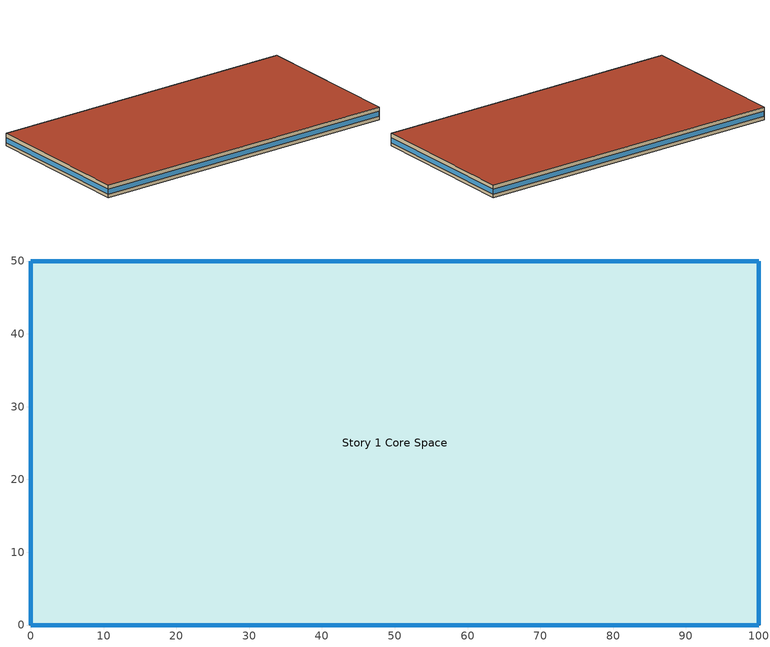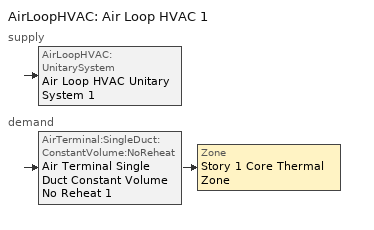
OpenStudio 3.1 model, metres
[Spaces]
Story 1 Core Space
 floor ground: 0,0 0,50 100,50 100,0 z0
 wall outside: 0,50 0,0 100,0 100,50 0,50 z0:4
 window: 0.03,0 99.97,0 / 100,0.03 100,49.97 / 99.97,50 0.03,50 / 0,49.97 0,0.03 z1:2.6
 roof outside: 100,0 100,50 0,50 0,0 z4
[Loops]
AirLoopHVAC 'Air Loop HVAC 1'
 supply: AirLoopHVAC:UnitarySystem 'Air Loop HVAC Unitary System 1'
 demand: AirTerminal:SingleDuct:ConstantVolume:NoReheat 'Air Terminal Single Duct Constant Volume No Reheat 1' > Zone 'Story 1 Core Thermal Zone'
[Building]
Building 1: Space Type=Baseline Model Space Type; Default Construction Set=ASHRAE_189.1-2009_ClimateZone 4-5 (mdoff)_ConstSet
[SizingPeriod:DesignDay] Barometric Pressure {Pa}=98934; Sky Clearness=0; Rain Indicator=0; Snow Indicator=0; Day of Month=21; Daylight Saving Time Indicator=0; Humidity Indicating Type=Wetbulb; Dry-Bulb Temperature Range Modifier Type=DefaultMultipliers
Name | Maximum Dry-Bulb Temperature {C} | Daily Dry-Bulb Temperature Range {deltaC} | Humidity Indicating Conditions at Maximum Dry-Bulb | Wind Speed {m/s} | Wind Direction {deg} | Month | Day Type | Solar Model Indicator | ASHRAE Taub | ASHRAE Taud
Chicago Ohare Intl Ap Ann Clg .4% Condns DB=>MWB | 33.3 | 10.5 | 23.7 | 5.2 | 230 | 7 | SummerDesignDay | ASHRAETau | 0.455 | 2.05
Chicago Ohare Intl Ap Ann Htg 99.6% Condns DB | -20 | 0 | -20 | 4.9 | 270 | 1 | WinterDesignDay | ASHRAEClearSky
[DefaultConstructionSet]
ASHRAE_189.1-2009_ClimateZone 4-5 (mdoff)_ConstSet: Default Exterior Surface Constructions=ASHRAE_189.1-2009_ClimateZone 4-5 (mdoff)_Exterior_DefSurfCons; Default Interior Surface Constructions=000_Interior_DefSurfCons; Default Ground Contact Surface Constructions=000_Ground_DefSurfCons; Default Exterior SubSurface Constructions=ASHRAE_189.1-2009_ClimateZone 4-5 (mdoff)_Exterior_DefSubCons; Default Interior SubSurface Constructions=000_Interior_DefSubCons; Interior Partition Construction=000_Interior Partition
[DefaultSurfaceConstructions]
Name | Floor Construction | Wall Construction | Roof Ceiling Construction
ASHRAE_189.1-2009_ClimateZone 4-5 (mdoff)_Exterior_DefSurfCons | 000_ExtSlabCarpet_4in_ClimateZone 1-8 | ASHRAE_189.1-2009_ExtWall_SteelFrame_ClimateZone 4-8 | ASHRAE_189.1-2009_ExtRoof_IEAD_ClimateZone 2-5
000_Interior_DefSurfCons | 000_Interior Floor | 000_Interior Wall | 000_Interior Ceiling
000_Ground_DefSurfCons | 000_ExtSlabCarpet_4in_ClimateZone 1-8 | 000_ExtSlabCarpet_4in_ClimateZone 1-8 | 000_ExtSlabCarpet_4in_ClimateZone 1-8
[DefaultSubSurfaceConstructions] Glass Door Construction=000_Exterior Window; Skylight Construction=000_Exterior Window; Tubular Daylight Dome Construction=000_Interior Window; Tubular Daylight Diffuser Construction=000_Interior Window
Name | Fixed Window Construction | Operable Window Construction | Door Construction
ASHRAE_189.1-2009_ClimateZone 4-5 (mdoff)_Exterior_DefSubCons | ASHRAE_189.1-2009_ExtWindow_ClimateZone 4-5 | ASHRAE_189.1-2009_ExtWindow_ClimateZone 4-5 | 000_Exterior Door
000_Interior_DefSubCons | 000_Interior Window | 000_Interior Window | 000_Interior Door
[Construction]
000_Interior Partition; 000_Interior Door: 000_G05 25mm wood
000_ExtSlabCarpet_4in_ClimateZone 1-8: MAT-CC05 4 HW CONCRETE, CP02 CARPET PAD
ASHRAE_189.1-2009_ExtWall_SteelFrame_ClimateZone 4-8: MAT-SHEATH, Wall Insulation [39], 1/2IN Gypsum
ASHRAE_189.1-2009_ExtRoof_IEAD_ClimateZone 2-5: Roof Membrane, Roof Insulation [21], Metal Decking
000_Interior Floor: 000_F16 Acoustic tile, 000_F05 Ceiling air space resistance, 000_M11 100mm lightweight concrete
000_Interior Wall: 000_G01a 19mm gypsum board, 000_F04 Wall air space resistance, 000_G01a 19mm gypsum board
000_Interior Ceiling: 000_M11 100mm lightweight concrete, 000_F05 Ceiling air space resistance, 000_F16 Acoustic tile
ASHRAE_189.1-2009_ExtWindow_ClimateZone 4-5: Theoretical Glass [207]
000_Exterior Door: 000_F08 Metal surface, 000_I01 25mm insulation board
000_Exterior Window: 000_Clear 3mm, 000_Air 13mm, 000_Clear 3mm
000_Interior Window: 000_Clear 3mm
[Material]
Name | Roughness | Thickness {m} | Conductivity {W/m-K} | Density {kg/m3} | Specific Heat {J/kg-K} | Thermal Absorptance | Solar Absorptance | Visible Absorptance
000_G05 25mm wood | MediumSmooth | 0.0254 | 0.15 | 608 | 1630
MAT-CC05 4 HW CONCRETE | Rough | 0.1016 | 1.311 | 2240 | 836.8 | 0.9 | 0.7 | 0.7
Wall Insulation [39] | MediumRough | 0.1184 | 0.045 | 265 | 836.8 | 0.9 | 0.7 | 0.7
1/2IN Gypsum | Smooth | 0.0127 | 0.16 | 784.9 | 830 | 0.9 | 0.92 | 0.92
Roof Membrane | VeryRough | 0.0095 | 0.16 | 1121.29 | 1460 | 0.9 | 0.7 | 0.7
Roof Insulation [21] | MediumRough | 0.2105 | 0.049 | 265 | 836.8 | 0.9 | 0.7 | 0.7
Metal Decking | MediumSmooth | 0.0015 | 45.006 | 7680 | 418.4 | 0.9 | 0.7 | 0.3
000_F16 Acoustic tile | MediumSmooth | 0.0191 | 0.06 | 368 | 590
000_M11 100mm lightweight concrete | MediumRough | 0.1016 | 0.53 | 1280 | 840
000_G01a 19mm gypsum board | MediumSmooth | 0.019 | 0.16 | 800 | 1090
000_F08 Metal surface | Smooth | 0.0008 | 45.28 | 7824 | 500
000_I01 25mm insulation board | MediumRough | 0.0254 | 0.03 | 43 | 1210
[Material:NoMass] Thermal Absorptance=0.9; Solar Absorptance=0.7
Name | Roughness | Thermal Resistance | Visible Absorptance
CP02 CARPET PAD | VeryRough | 0.2165 | 0.8
MAT-SHEATH | Rough | 0.3626 | 0.7
[Material:AirGap]
Name | Thermal Resistance
000_F05 Ceiling air space resistance | 0.18
000_F04 Wall air space resistance | 0.15
[WindowMaterial:Glazing] Optical Data Type=SpectralAverage; Thickness=0.003; Infrared Transmittance at Normal Incidence=0
Name | Solar Transmittance at Normal Incidence | Front Side Solar Reflectance at Normal Incidence | Back Side Solar Reflectance at Normal Incidence | Visible Transmittance at Normal Incidence | Front Side Visible Reflectance at Normal Incidence | Back Side Visible Reflectance at Normal Incidence | Front Side Infrared Hemispherical Emissivity | Back Side Infrared Hemispherical Emissivity | Conductivity | Dirt Correction Factor for Solar and Visible Transmittance | Solar Diffusing
Theoretical Glass [207] | 0.3311 | 0.6189 | 0.6189 | 0.44 | 0.51 | 0.51 | 0.9 | 0.9 | 0.0133 | 1 | No
000_Clear 3mm | 0.837 | 0.075 | 0.075 | 0.898 | 0.081 | 0.081 | 0.84 | 0.84 | 0.9
[WindowMaterial:Gas]
000_Air 13mm: Gas Type=Air; Thickness=0.0127
[BuildingStory]
Story 1: Nominal Z Coordinate {m}=0; Nominal Floor to Floor Height {m}=4
[Space]
Story 1 Core Space: Building Story=Story 1; Thermal Zone=Story 1 Core Thermal Zone
[ThermalZone]
Story 1 Core Thermal Zone: Thermostat=Thermostat Setpoint Dual Setpoint 1; Use Ideal Air Loads=No
[Sizing:Zone]
Story 1 Core Thermal Zone: Zone Cooling Design Supply Air Temperature Input Method=SupplyAirTemperature; Zone Cooling Design Supply Air Temperature {C}=14; Zone Cooling Design Supply Air Temperature Difference {deltaC}=11.11; Zone Heating Design Supply Air Temperature Input Method=SupplyAirTemperature; Zone Heating Design Supply Air Temperature {C}=40; Zone Heating Design Supply Air Temperature Difference {deltaC}=11.11; Zone Cooling Design Supply Air Humidity Ratio {kg-H2O/kg-air}=0.0085; Zone Heating Design Supply Air Humidity Ratio {kg-H2O/kg-air}=0.008; Cooling Design Air Flow Method=DesignDay; Heating Design Air Flow Method=DesignDay; Account for Dedicated Outdoor Air System=No; Dedicated Outdoor Air System Control Strategy=NeutralSupplyAir; Dedicated Outdoor Air Low Setpoint Temperature for Design {C}=autosize; Dedicated Outdoor Air High Setpoint Temperature for Design {C}=autosize
[Zone equipment]
Story 1 Core Thermal Zone: Air Terminal Single Duct Constant Volume No Reheat 1
[ThermostatSetpoint:DualSetpoint]
Thermostat Setpoint Dual Setpoint 1: Heating Setpoint Temperature Schedule=Heating Sch; Cooling Setpoint Temperature Schedule=Cooling Sch
[SpaceType]
Baseline Model Space Type: Default Schedule Set=Baseline Model Schedule Set; Design Specification Outdoor Air Object=Baseline Model OA
[DefaultScheduleSet]
Baseline Model Schedule Set: Number of People Schedule=Baseline Model People Lights and Equipment Schedule; People Activity Level Schedule=Baseline Model People Activity Schedule; Lighting Schedule=Baseline Model People Lights and Equipment Schedule; Electric Equipment Schedule=Baseline Model People Lights and Equipment Schedule; Infiltration Schedule=Baseline Model Infiltration Schedule
[DesignSpecification:OutdoorAir]
Baseline Model OA: Outdoor Air Method=Sum; Outdoor Air Flow per Person {m3/s-person}=0.00943895
[SpaceInfiltration:DesignFlowRate]
Baseline Model Infiltration: Space or SpaceType=Baseline Model Space Type; Design Flow Rate Calculation Method=Flow/ExteriorArea; Flow per Exterior Surface Area {m3/s-m2}=0.0003048
[People:Definition]
Baseline Model People Definition: Number of People Calculation Method=People/Area; People per Space Floor Area {person/m2}=0.0538196; Fraction Radiant=0.3
[People]
Baseline Model People: People Definition=Baseline Model People Definition; Space or SpaceType=Baseline Model Space Type; Multiplier=1
[Lights:Definition]
Baseline Model Lights Definition: Design Level Calculation Method=Watts/Area; Watts per Space Floor Area {W/m2}=10.7639
[Lights]
Baseline Model Lights: Lights Definition=Baseline Model Lights Definition; Space or SpaceType=Baseline Model Space Type; Fraction Replaceable=1
[ElectricEquipment:Definition]
Baseline Model Electric Equipment Definition: Design Level Calculation Method=Watts/Area; Watts per Space Floor Area {W/m2}=10.7639
[ElectricEquipment]
Baseline Model Electric Equipment: Electric Equipment Definition=Baseline Model Electric Equipment Definition; Space or SpaceType=Baseline Model Space Type
[Coil:Cooling:DX:CurveFit:Speed] Evaporator Air Flow Rate Fraction=1; Condenser Air Flow Rate Fraction=1; Active Fraction of Coil Face Area=1; Rated Evaporator Fan Power Per Volume Flow Rate {W/(m3/s)}=773.3; Evaporative Condenser Pump Power Fraction=1; Evaporative Condenser Effectiveness=0.9; Rated Waste Heat Fraction of Power Input=0.2; Waste Heat Modifier Function of Temperature Curve=Curve Biquadratic 1
Name | Gross Total Cooling Capacity Fraction | Gross Sensible Heat Ratio | Gross Cooling COP {W/W} | Total Cooling Capacity Modifier Function of Temperature Curve | Total Cooling Capacity Modifier Function of Air Flow Fraction Curve | Energy Input Ratio Modifier Function of Temperature Curve | Energy Input Ratio Modifier Function of Air Flow Fraction Curve | Part Load Fraction Correlation Curve
Coil Cooling DX Curve Fit Speed 1 | 1 | 0.842151 | 5.48021 | Curve Biquadratic 2 | Curve Quadratic 1 | Curve Biquadratic 3 | Curve Quadratic 2 | Curve Quadratic 3
Coil Cooling DX Curve Fit Speed 2 | 1.77778 | 0.807589 | 5.19892 | Curve Biquadratic 4 | Curve Quadratic 4 | Curve Biquadratic 5 | Curve Quadratic 5 | Curve Quadratic 6
Coil Cooling DX Curve Fit Speed 3 | 2.77778 | 0.703903 | 4.64415 | Curve Biquadratic 6 | Curve Quadratic 7 | Curve Biquadratic 7 | Curve Quadratic 8 | Curve Quadratic 9
Coil Cooling DX Curve Fit Speed 4 | 3.22222 | 0.712483 | 4.06959 | Curve Biquadratic 8 | Curve Quadratic 10 | Curve Biquadratic 9 | Curve Quadratic 11 | Curve Quadratic 12
[Coil:Cooling:DX:CurveFit:OperatingMode]
Coil Cooling DX Curve Fit Operating Mode 1: Rated Gross Total Cooling Capacity {W}=4015.06; Rated Evaporator Air Flow Rate {m3/s}=autosize; Rated Condenser Air Flow Rate {m3/s}=autosize; Maximum Cycling Rate {cycles/hr}=3; Ratio of Initial Moisture Evaporation Rate and Steady State Latent Capacity=1.5; Latent Capacity Time Constant {s}=45; Nominal Time for Condensate Removal to Begin {s}=1000; Apply Latent Degradation to Speeds Greater than 1=No; Condenser Type=AirCooled; Nominal Evaporative Condenser Pump Power {W}=autosize; Nominal Speed Number=1; Speed 1=Coil Cooling DX Curve Fit Speed 1; Speed 2=Coil Cooling DX Curve Fit Speed 2; Speed 3=Coil Cooling DX Curve Fit Speed 3; Speed 4=Coil Cooling DX Curve Fit Speed 4
[Coil:Cooling:DX:CurveFit:Performance]
Coil Cooling DX Curve Fit Performance 1: Crankcase Heater Capacity {W}=0; Minimum Outdoor Dry-Bulb Temperature for Compressor Operation {C}=-25; Maximum Outdoor Dry-Bulb Temperature for Crankcase Heater Operation {C}=10; Unit Internal Static Air Pressure {Pa}=773.3; Capacity Control Method=Discrete; Evaporative Condenser Basin Heater Capacity {W/K}=0; Evaporative Condenser Basin Heater Setpoint Temperature {C}=2; Evaporative Condenser Basin Heater Operating Schedule=Always On Discrete; Compressor Fuel Type=Electricity; Base Operating Mode=Coil Cooling DX Curve Fit Operating Mode 1
[Coil:Cooling:DX]
Coil Cooling DX 1: Availability Schedule=Always On Discrete; Performance Object=Coil Cooling DX Curve Fit Performance 1
[Fan:OnOff]
Fan On Off 1: Availability Schedule=Always On Discrete; Fan Total Efficiency=0.75; Pressure Rise {Pa}=476.748; Maximum Flow Rate {m3/s}=autosize; Motor Efficiency=1; Motor In Airstream Fraction=1; Fan Power Ratio Function of Speed Ratio Curve=Fan On Off Power Curve; Fan Efficiency Ratio Function of Speed Ratio Curve=Fan On Off Efficiency Curve
[AirLoopHVAC:UnitarySystem]
Air Loop HVAC Unitary System 1: Control Type=Load; Controlling Zone or Thermostat Location=Story 1 Core Thermal Zone; Dehumidification Control Type=None; Availability Schedule=Always On Discrete; Supply Fan=Fan On Off 1; Fan Placement=BlowThrough; Supply Air Fan Operating Mode Schedule=Always Off Discrete; DX Heating Coil Sizing Ratio=1; Cooling Coil=Coil Cooling DX 1; Use DOAS DX Cooling Coil=No; DOAS DX Cooling Coil Leaving Minimum Air Temperature {C}=2; Latent Load Control=SensibleOnlyLoadControl; Supply Air Flow Rate Method During Cooling Operation=SupplyAirFlowRate; Supply Air Flow Rate During Cooling Operation {m3/s}=Autosize; Supply Air Flow Rate Method During Heating Operation=SupplyAirFlowRate; Supply Air Flow Rate During Heating Operation {m3/s}=0; Supply Air Flow Rate When No Cooling or Heating is Required {m3/s}=0; Maximum Supply Air Temperature {C}=48.8889; Maximum Outdoor Dry-Bulb Temperature for Supplemental Heater Operation {C}=21; Maximum Cycling Rate {cycles/hr}=2.5; Heat Pump Time Constant {s}=60; Fraction of On-Cycle Power Use=0.01; Heat Pump Fan Delay Time {s}=60; Ancilliary On-Cycle Electric Power {W}=0; Ancilliary Off-Cycle Electric Power {W}=0
[AirLoopHVAC]
Air Loop HVAC 1: Availability Schedule=Always On Discrete; Design Supply Air Flow Rate {m3/s}=autosize; Design Return Air Flow Fraction of Supply Air Flow=1
[Sizing:System]
Air Loop HVAC 1: Type of Load to Size On=Sensible; Design Outdoor Air Flow Rate {m3/s}=Autosize; Central Heating Maximum System Air Flow Ratio=0.3; Preheat Design Temperature {C}=7; Preheat Design Humidity Ratio {kg-H2O/kg-Air}=0.008; Precool Design Temperature {C}=12.8; Precool Design Humidity Ratio {kg-H2O/kg-Air}=0.008; Central Cooling Design Supply Air Temperature {C}=12.8; Central Heating Design Supply Air Temperature {C}=16.7; Sizing Option=NonCoincident; 100% Outdoor Air in Cooling=Yes; 100% Outdoor Air in Heating=Yes; Central Cooling Design Supply Air Humidity Ratio {kg-H2O/kg-Air}=0.0085; Central Heating Design Supply Air Humidity Ratio {kg-H2O/kg-Air}=0.008; Cooling Design Air Flow Method=DesignDay; Cooling Design Air Flow Rate {m3/s}=0; Heating Design Air Flow Method=DesignDay; Heating Design Air Flow Rate {m3/s}=0; System Outdoor Air Method=ZoneSum; Zone Maximum Outdoor Air Fraction=1; Cooling Supply Air Flow Rate Per Floor Area {m3/s-m2}=0.00996765; Cooling Fraction of Autosized Cooling Supply Air Flow Rate=1; Cooling Supply Air Flow Rate Per Unit Cooling Capacity {m3/s-W}=3.94755e-05; Heating Supply Air Flow Rate Per Floor Area {m3/s-m2}=0.00996765; Heating Fraction of Autosized Heating Supply Air Flow Rate=1; Heating Fraction of Autosized Cooling Supply Air Flow Rate=1; Heating Supply Air Flow Rate Per Unit Heating Capacity {m3/s-W}=3.15882e-05; Cooling Design Capacity Method=CoolingDesignCapacity; Cooling Design Capacity {W}=autosize; Cooling Design Capacity Per Floor Area {W/m2}=234.7; Fraction of Autosized Cooling Design Capacity=1; Heating Design Capacity Method=HeatingDesignCapacity; Heating Design Capacity {W}=autosize; Heating Design Capacity Per Floor Area {W/m2}=157; Fraction of Autosized Heating Design Capacity=1; Central Cooling Capacity Control Method=OnOff
[AirTerminal:SingleDuct:ConstantVolume:NoReheat]
Air Terminal Single Duct Constant Volume No Reheat 1: Availability Schedule=Always On Discrete; Maximum Air Flow Rate {m3/s}=AutoSize
[Schedule:Ruleset]
Name | Default Day Schedule | Summer Design Day Schedule | Winter Design Day Schedule
Cooling Sch | Cooling Sch Default
Heating Sch | Heating Sch Default
Baseline Model Infiltration Schedule | Baseline Model Infiltration Schedule Schedule All Days | Baseline Model Infiltration Schedule Summer Design Day | Baseline Model Infiltration Schedule Winter Design Day
Baseline Model People Lights and Equipment Schedule | Baseline Model People Lights and Equipment Schedule Schedule Week Day | Baseline Model People Lights and Equipment Schedule Summer Design Day | Baseline Model People Lights and Equipment Schedule Winter Design Day
Baseline Model People Activity Schedule | Baseline Model People Activity Schedule Default
[Schedule:Day]
Cooling Sch Default: 24, 0, 26
Heating Sch Default: 24, 0, 19
Baseline Model Infiltration Schedule Schedule All Days: 6, 0, 1, 22, 0, 0.25, 24, 0, 1
Baseline Model Infiltration Schedule Winter Design Day; Baseline Model Infiltration Schedule Summer Design Day; Baseline Model People Lights and Equipment Schedule Summer Design Day: 24, 0, 1
Baseline Model People Lights and Equipment Schedule Schedule Week Day: 6, 0, 0, 7, 0, 0.1, 8, 0, 0.2, 12, 0, 0.95, 13, 0, 0.5, 17, 0, 0.95, 18, 0, 0.7, 20, 0, 0.4, 22, 0, 0.1, 24, 0, 0.05
Baseline Model People Lights and Equipment Schedule Winter Design Day; Baseline Model People Lights and Equipment Schedule Schedule Sunday: 24, 0, 0
Baseline Model People Lights and Equipment Schedule Saturday: 6, 0, 0, 8, 0, 0.1, 14, 0, 0.5, 17, 0, 0.1, 24, 0, 0
Baseline Model People Activity Schedule Default: 24, 0, 120
[Schedule:Rule] Schedule Ruleset=Baseline Model People Lights and Equipment Schedule
Name | Rule Order | Day Schedule | Apply Saturday | Apply Sunday
Baseline Model People Lights and Equipment Schedule Saturday Rule | 1 | Baseline Model People Lights and Equipment Schedule Saturday | Yes
Baseline Model People Lights and Equipment Schedule Sunday Rule | 0 | Baseline Model People Lights and Equipment Schedule Schedule Sunday |  | Yes
[Curve:Biquadratic]
Name | Coefficient1 Constant | Coefficient2 x | Coefficient3 x**2 | Coefficient4 y | Coefficient5 y**2 | Coefficient6 x*y | Minimum Value of x | Maximum Value of x | Minimum Value of y | Maximum Value of y
Curve Biquadratic 1 | 1 | 0 | 0 | 0 | 0 | 0 | -100 | 100 | -100 | 100
Curve Biquadratic 2 | 1.79023 | -0.0772147 | 0.00299549 | 0.00262703 | -6.81238e-05 | -0.000621059 | 13.88 | 23.88 | 18.33 | 51.66
Curve Biquadratic 3 | -0.145057 | 0.0622396 | -0.00190953 | -0.0126081 | 0.00105918 | -0.000331199 | 13.88 | 23.88 | 18.33 | 51.66
Curve Biquadratic 4 | 1.18936 | -0.0251899 | 0.00180131 | 0.00415187 | -4.33299e-05 | -0.000685109 | 13.88 | 23.88 | 18.33 | 51.66
Curve Biquadratic 5 | 1.21043 | -0.0768445 | 0.00151658 | -0.00252612 | 0.00072148 | -0.000160382 | 13.88 | 23.88 | 18.33 | 51.66
Curve Biquadratic 6 | -0.300216 | 0.119456 | -0.00186284 | 0.000730227 | -3.75348e-05 | -0.000439113 | 13.88 | 23.88 | 18.33 | 51.66
Curve Biquadratic 7 | 0.701831 | -0.0492359 | 0.00126482 | 0.0314084 | 0.000362267 | -0.00110507 | 13.88 | 23.88 | 18.33 | 51.66
Curve Biquadratic 8 | 0.96225 | -0.00390871 | 0.00132935 | 0.00160726 | -8.34235e-08 | -0.000654861 | 13.88 | 23.88 | 18.33 | 51.66
Curve Biquadratic 9 | -0.747988 | 0.099915 | -0.0027279 | 0.0269665 | 0.00025133 | -0.000601973 | 13.88 | 23.88 | 18.33 | 51.66
[Curve:Quadratic] Coefficient3 x**2=0; Minimum Value of x=0
Name | Coefficient1 Constant | Coefficient2 x | Maximum Value of x | Minimum Curve Output | Maximum Curve Output
Curve Quadratic 1; Curve Quadratic 2; Curve Quadratic 4; Curve Quadratic 5; Curve Quadratic 7; Curve Quadratic 8; Curve Quadratic 10; Curve Quadratic 11 | 1 | 0 | 2 | 0 | 2
Curve Quadratic 3; Curve Quadratic 6; Curve Quadratic 9; Curve Quadratic 12 | 0.75 | 0.25 | 1 | 0.7 | 1
[Schedule:Constant]
Name | Value
Always On Discrete | 1
Always Off Discrete | 0
[Curve:Exponent]
Fan On Off Power Curve: Coefficient1 Constant=1; Coefficient2 Constant=0; Coefficient3 Constant=0; Minimum Value of x=0; Maximum Value of x=1
[Curve:Cubic]
Fan On Off Efficiency Curve: Coefficient1 Constant=1; Coefficient2 x=0; Coefficient3 x**2=0; Coefficient4 x**3=0; Minimum Value of x=0; Maximum Value of x=1
